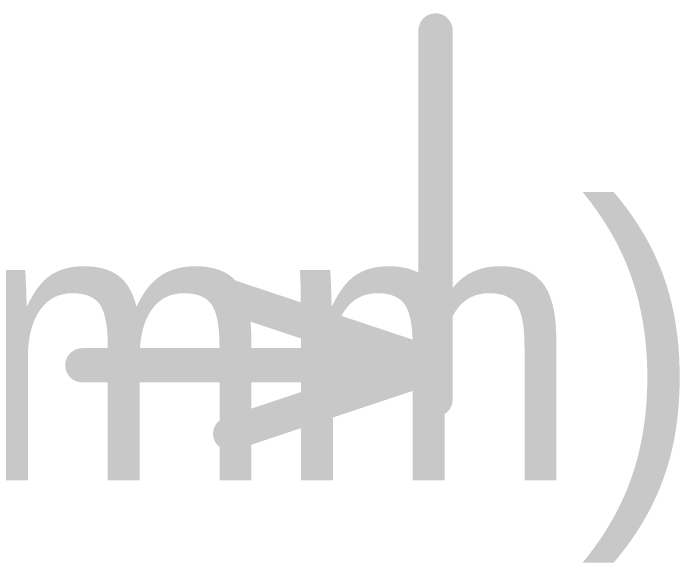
# Model space of a CAD drawing. Header units: millimetres. Extents: x 4.07 to 5.44, y 2.62 to 3.84.
# Drawn here: x 4.8841 to 5.0788, y 2.6806 to 2.8411 of the extents above; entities that cross this region are included whole.
import ezdxf

# ---------------------------------------------------------------- set-up
doc = ezdxf.new("R2010")
doc.units = ezdxf.units.MM
doc.header["$MEASUREMENT"] = 0
doc.layers.add('Mechanical2', color=216, linetype='Continuous')

msp = doc.modelspace()

# ---------------------------------------------------------------- linework, layer by layer
at = {"layer": 'Mechanical2', "const_width": 0.01}
for points in [[(5.00743, 2.72826), (5.00743, 2.83612)], [(4.94743, 2.75826), (5.00743, 2.73826)], [(4.90423, 2.73826), (5.00743, 2.73826)], [(4.94743, 2.71826), (5.00743, 2.73826)]]:
    msp.add_lwpolyline(points, dxfattribs=at)
at = {"layer": 'Mechanical2', "const_width": 0.005}
for points in [[(5.00493, 2.83612, 1), (5.00993, 2.83612, 1)], [(4.94493, 2.75826, 1), (4.94993, 2.75826, 1)], [(4.90173, 2.73826, 1), (4.90673, 2.73826, 1)], [(5.00493, 2.73826, 1), (5.00993, 2.73826, 1)], [(5.00493, 2.73826, 1), (5.00993, 2.73826, 1)], [(5.00493, 2.73826, 1), (5.00993, 2.73826, 1)], [(5.00493, 2.72826, 1), (5.00993, 2.72826, 1)], [(4.94493, 2.71826, 1), (4.94993, 2.71826, 1)]]:
    msp.add_lwpolyline(points, format="xyb", close=True, dxfattribs=at)

# ---------------------------------------------------------------- texts
at = {"layer": 'Mechanical2'}
msp.add_text('14.28 (mm)', height=0.08, dxfattribs=at).set_placement((4.53849, 2.70464))

doc.saveas('drawing.dxf')
